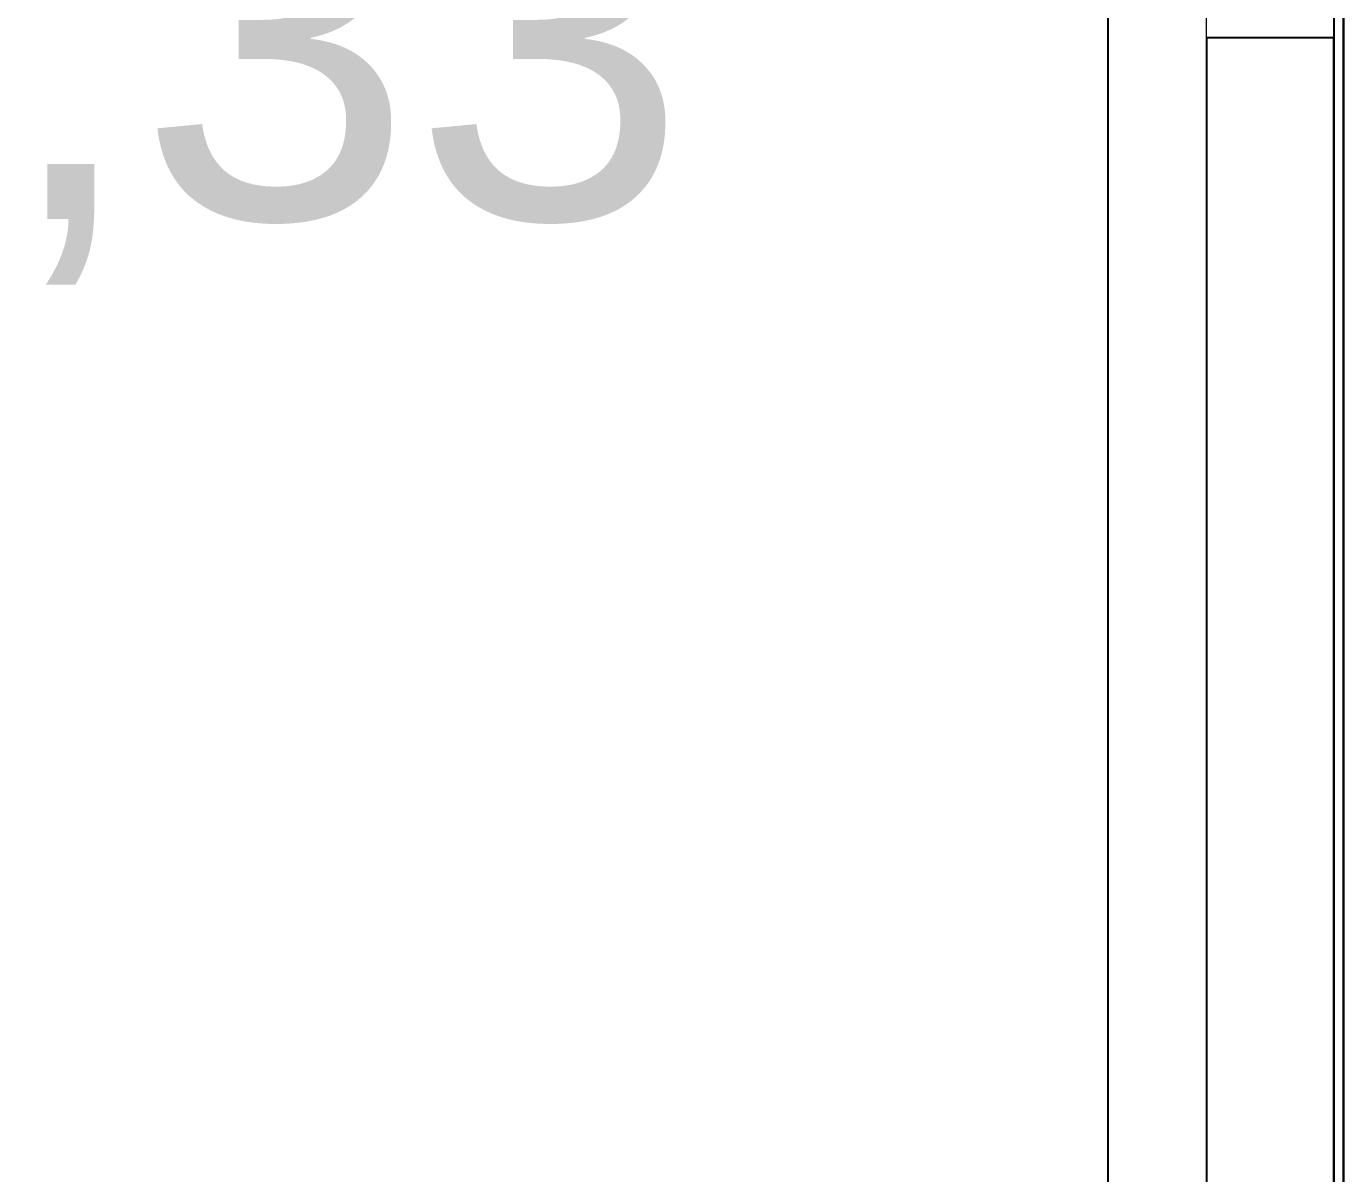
# Model space of a CAD drawing. Header units: millimetres. Extents: x 4647 to 73915, y -13612 to -8141.
# Drawn here: x 12056.8 to 12124, y -11191.5 to -11133 of the extents above; entities that cross this region are included whole.
import ezdxf

# ---------------------------------------------------------------- set-up
doc = ezdxf.new("R2010")
doc.units = ezdxf.units.MM
for name, color, linetype in [('Drzwi ArchiCAD', 7, 'Continuous'), ('Konstrukcja - Ściany zew', 7, 'Continuous'), ('Wymiarowanie - Ogólne', 7, 'Continuous')]:
    doc.layers.add(name, color=color, linetype=linetype)
doc.styles.add('GENERATED_STYLE_4', font='arial.ttf')

msp = doc.modelspace()

# ---------------------------------------------------------------- linework, layer by layer
for p, q in [((12111.977, -11230.869), (12111.977, -11106.569)), ((12123.977, -11106.569), (12123.977, -11333.569)), ((12123.477, -11128.569), (12123.477, -11133.569)), ((12123.977, -11333.569), (12123.977, -11128.569)), ((12123.477, -11133.569), (12116.977, -11133.569)), ((12116.977, -11133.569), (12116.977, -11230.869)), ((12123.477, -11233.569), (12123.477, -11133.569)), ((12123.477, -11133.569), (12123.477, -11333.569))]:
    msp.add_line(p, q)
at = {"layer": 'Drzwi ArchiCAD', "color": 30, "lineweight": 20}
for p, q in [((12123.477, -11133.569), (12123.477, -11128.569)), ((12111.977, -11333.569), (12111.977, -11132.369)), ((12116.977, -11333.569), (12116.977, -11132.369)), ((12116.977, -11133.569), (12116.977, -11132.369)), ((12116.977, -11133.569), (12123.477, -11133.569))]:
    msp.add_line(p, q, dxfattribs=at)
at = {"layer": 'Drzwi ArchiCAD', "color": 9, "lineweight": 13}
msp.add_line((12123.477, -11133.569), (12123.477, -11333.569), dxfattribs=at)
at = {"layer": 'Konstrukcja - Ściany zew', "color": 251, "lineweight": 15}
for p, q in [((12123.977, -11333.569), (12123.977, -11128.569)), ((12111.977, -11133.569), (12111.977, -11230.869))]:
    msp.add_line(p, q, dxfattribs=at)

# ---------------------------------------------------------------- texts
at = {"layer": 'Wymiarowanie - Ogólne', "color": 5, "style": 'GENERATED_STYLE_4'}
msp.add_text('-0,33', height=18, dxfattribs=at).set_placement((12033.194, -11142.804))

doc.saveas('drawing.dxf')
